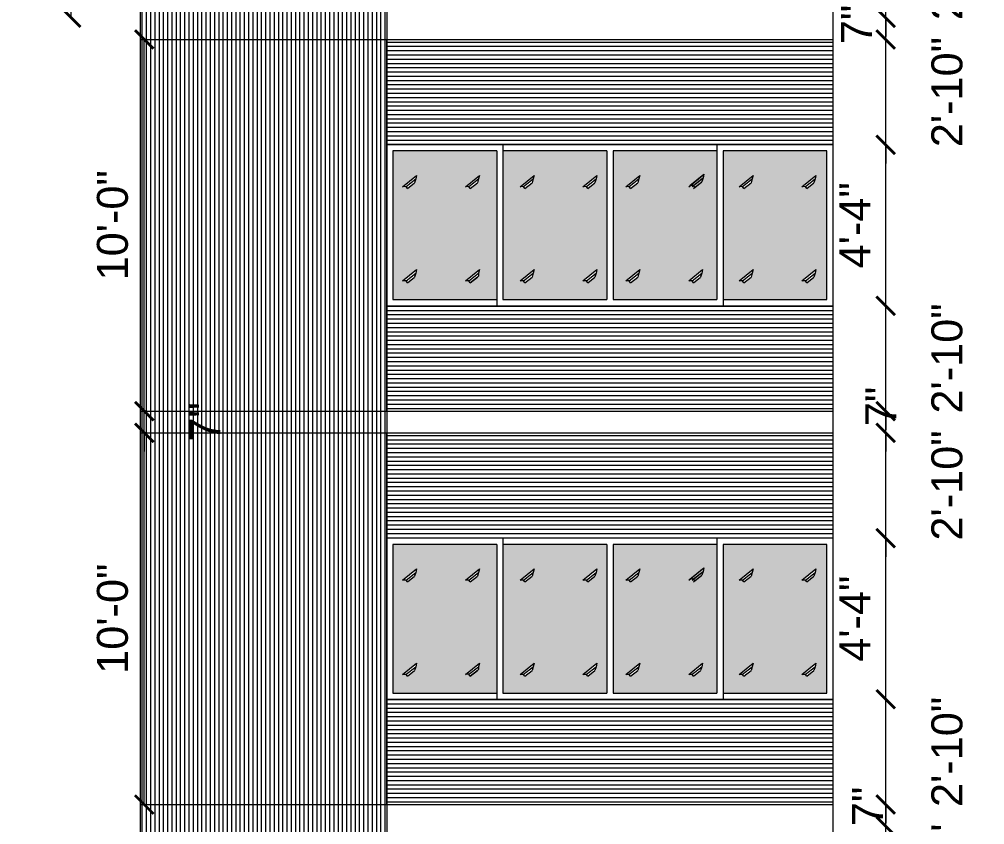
# Model space of a CAD drawing. Header units: inches. Extents: x -250485 to 735580, y -140410 to 288049.
# Drawn here: x 52217.9 to 52529.4, y 21465.4 to 21725.4 of the extents above; entities that cross this region are included whole.
import ezdxf

# ---------------------------------------------------------------- set-up
doc = ezdxf.new("R2010")
doc.units = ezdxf.units.IN
doc.header["$MEASUREMENT"] = 0
doc.header["$PDMODE"] = 35
doc.layers.get('0').update_dxf_attribs({"lineweight": 0})
doc.layers.get('Defpoints').update_dxf_attribs({"lineweight": 0})
for name, color, linetype, lineweight in [('DIM_WORKING', 7, 'Continuous', 0), ('FIX', 251, 'Continuous', 0), ('HATCH', 252, 'Continuous', 0), ('Layer1', 134, 'Continuous', 0), ('window', 140, 'Continuous', 0)]:
    doc.layers.add(name, color=color, linetype=linetype, lineweight=lineweight)
doc.styles.add('10IN', font='arial.ttf', dxfattribs={"height": 10})
doc.styles.add('SX', font='arial.ttf')
doc.dimstyles.new('DIM1', dxfattribs={"dimtxt": 15, "dimasz": 24, "dimexe": 0, "dimexo": 0, "dimgap": 20, "dimtad": 0, "dimdec": 0, "dimzin": 3, "dimdsep": 46, "dimlunit": 3, "dimtxsty": 'SX', "dimblk": 'OPEN30', "dimcen": 0, "dimse1": 1, "dimse2": 1, "dimclrd": 256, "dimclrt": 2, "dimadec": 0, "dimazin": 0, "dimtfac": 1, "dimtdec": 0, "dimtmove": 2, "dimatfit": 0, "dimldrblk": 'OPEN30', "dimfxl": 1, "dimtvp": 1, "dimtolj": 1, "dimtzin": 3, "dimlwd": -1, "dimarcsym": 0})
pattern_1 = [(0, (52632.9647, 21549.827), (4e-16, 1.375), [])]
pattern_2 = [(0, (52632.9647, 21676.827), (4e-16, 1.375), [])]

# ---------------------------------------------------------------- blocks, each defined once
blk = doc.blocks.new('_ArchTick')
at = {"color": 0, "linetype": 'ByBlock', "const_width": 0.15}
blk.add_lwpolyline([(-0.5, -0.5), (0.5, 0.5)], dxfattribs=at)
blk = doc.blocks.new('*D439')
at = {"layer": 'Defpoints', "color": 0, "ltscale": 30, "transparency": 16777216}
for p in [(52256.96, 21591.92), (52258.22, 21591.92), (52256.96, 21471.92)]:
    blk.add_point(p, dxfattribs=at)
at = {"layer": 'DIM_WORKING', "ltscale": 30, "transparency": 16777216}
blk.add_line((52258.22, 21471.92), (52258.22, 21591.92), dxfattribs=at)
at = {"layer": 'DIM_WORKING', "ltscale": 30, "transparency": 16777216, "xscale": 6, "yscale": 6, "zscale": 6}
for p, rotation in [((52258.22, 21591.92), 90), ((52258.22, 21471.92), 270)]:
    blk.add_blockref('_ArchTick', p, dxfattribs=dict(at, rotation=rotation))
at = {"layer": 'DIM_WORKING', "ltscale": 30, "transparency": 16777216, "insert": (52248.01, 21531.92), "char_height": 10, "attachment_point": 5, "rotation": 90, "style": '10IN'}
blk.add_mtext('\\A1;10\'-0"', dxfattribs=at)
blk = doc.blocks.new('*D440')
at = {"layer": 'Defpoints', "color": 0, "ltscale": 30, "transparency": 16777216}
for p in [(52256.96, 21598.92), (52258.22, 21598.92), (52256.96, 21591.92)]:
    blk.add_point(p, dxfattribs=at)
at = {"layer": 'DIM_WORKING', "ltscale": 30, "transparency": 16777216}
for p, q in [((52258.22, 21598.92), (52258.22, 21604.92)), ((52258.22, 21591.92), (52258.22, 21598.92)), ((52258.22, 21591.92), (52258.22, 21585.92))]:
    blk.add_line(p, q, dxfattribs=at)
at = {"layer": 'DIM_WORKING', "ltscale": 30, "transparency": 16777216, "xscale": 6, "yscale": 6, "zscale": 6}
for p, rotation in [((52258.22, 21598.92), 270), ((52258.22, 21591.92), 90)]:
    blk.add_blockref('_ArchTick', p, dxfattribs=dict(at, rotation=rotation))
at = {"layer": 'DIM_WORKING', "ltscale": 30, "transparency": 16777216, "insert": (52277.72, 21595.42), "char_height": 10, "attachment_point": 5, "rotation": 90, "style": '10IN'}
blk.add_mtext('\\A1;7"', dxfattribs=at)
blk = doc.blocks.new('*D441')
at = {"layer": 'Defpoints', "color": 0, "ltscale": 30, "transparency": 16777216}
for p in [(52256.96, 21718.92), (52258.22, 21718.92), (52256.96, 21598.92)]:
    blk.add_point(p, dxfattribs=at)
at = {"layer": 'DIM_WORKING', "ltscale": 30, "transparency": 16777216}
blk.add_line((52258.22, 21598.92), (52258.22, 21718.92), dxfattribs=at)
at = {"layer": 'DIM_WORKING', "ltscale": 30, "transparency": 16777216, "xscale": 6, "yscale": 6, "zscale": 6}
for p, rotation in [((52258.22, 21718.92), 90), ((52258.22, 21598.92), 270)]:
    blk.add_blockref('_ArchTick', p, dxfattribs=dict(at, rotation=rotation))
at = {"layer": 'DIM_WORKING', "ltscale": 30, "transparency": 16777216, "insert": (52248.01, 21658.92), "char_height": 10, "attachment_point": 5, "rotation": 90, "style": '10IN'}
blk.add_mtext('\\A1;10\'-0"', dxfattribs=at)
blk = doc.blocks.new('*D444')
at = {"layer": 'Defpoints', "color": 0, "ltscale": 30, "transparency": 16777216}
for p in [(52234.68, 21845.92), (52261.74, 21845.92), (52262.66, 21725.92)]:
    blk.add_point(p, dxfattribs=at)
at = {"layer": 'DIM_WORKING', "ltscale": 30, "transparency": 16777216}
blk.add_line((52234.68, 21725.92), (52234.68, 21845.92), dxfattribs=at)
at = {"layer": 'DIM_WORKING', "ltscale": 30, "transparency": 16777216, "xscale": 6, "yscale": 6, "zscale": 6}
for p, rotation in [((52234.68, 21845.92), 90), ((52234.68, 21725.92), 270)]:
    blk.add_blockref('_ArchTick', p, dxfattribs=dict(at, rotation=rotation))
at = {"layer": 'DIM_WORKING', "ltscale": 30, "transparency": 16777216, "insert": (52224.47, 21785.92), "char_height": 10, "attachment_point": 5, "rotation": 90, "style": '10IN'}
blk.add_mtext('\\A1;10\'-0"', dxfattribs=at)
blk = doc.blocks.new('*D452')
at = {"layer": 'Defpoints', "color": 0, "ltscale": 30, "transparency": 16777216}
for p in [(52480.46, 21464.92), (52497.43, 21464.92), (52480.46, 21430.92)]:
    blk.add_point(p, dxfattribs=at)
at = {"layer": 'DIM_WORKING', "ltscale": 30, "transparency": 16777216}
for p, q in [((52497.43, 21464.92), (52497.43, 21470.92)), ((52497.43, 21430.92), (52497.43, 21464.92)), ((52497.43, 21430.92), (52497.43, 21424.92))]:
    blk.add_line(p, q, dxfattribs=at)
at = {"layer": 'DIM_WORKING', "ltscale": 30, "transparency": 16777216, "xscale": 6, "yscale": 6, "zscale": 6}
for p, rotation in [((52497.43, 21464.92), 270), ((52497.43, 21430.92), 90)]:
    blk.add_blockref('_ArchTick', p, dxfattribs=dict(at, rotation=rotation))
at = {"layer": 'DIM_WORKING', "ltscale": 30, "transparency": 16777216, "insert": (52517.25, 21447.92), "char_height": 10, "attachment_point": 5, "rotation": 90, "style": '10IN'}
blk.add_mtext('\\A1;2\'-10"', dxfattribs=at)
blk = doc.blocks.new('*D453')
at = {"layer": 'Defpoints', "color": 0, "ltscale": 30, "transparency": 16777216}
for p in [(52480.46, 21471.92), (52497.43, 21471.92), (52480.46, 21464.92)]:
    blk.add_point(p, dxfattribs=at)
at = {"layer": 'DIM_WORKING', "ltscale": 30, "transparency": 16777216}
blk.add_line((52497.43, 21464.92), (52497.43, 21471.92), dxfattribs=at)
at = {"layer": 'DIM_WORKING', "ltscale": 30, "transparency": 16777216, "xscale": 6, "yscale": 6, "zscale": 6}
for p, rotation in [((52497.43, 21471.92), 90), ((52497.43, 21464.92), 270)]:
    blk.add_blockref('_ArchTick', p, dxfattribs=dict(at, rotation=rotation))
at = {"layer": 'DIM_WORKING', "ltscale": 30, "transparency": 16777216, "insert": (52491.59, 21471.34), "char_height": 10, "attachment_point": 5, "rotation": 90, "style": '10IN'}
blk.add_mtext('\\A1;7"', dxfattribs=at)
blk = doc.blocks.new('*D454')
at = {"layer": 'Defpoints', "color": 0, "ltscale": 30, "transparency": 16777216}
for p in [(52480.46, 21505.92), (52497.43, 21505.92), (52480.46, 21471.92)]:
    blk.add_point(p, dxfattribs=at)
at = {"layer": 'DIM_WORKING', "ltscale": 30, "transparency": 16777216}
for p, q in [((52497.43, 21505.92), (52497.43, 21511.92)), ((52497.43, 21471.92), (52497.43, 21505.92)), ((52497.43, 21471.92), (52497.43, 21465.92))]:
    blk.add_line(p, q, dxfattribs=at)
at = {"layer": 'DIM_WORKING', "ltscale": 30, "transparency": 16777216, "xscale": 6, "yscale": 6, "zscale": 6}
for p, rotation in [((52497.43, 21505.92), 270), ((52497.43, 21471.92), 90)]:
    blk.add_blockref('_ArchTick', p, dxfattribs=dict(at, rotation=rotation))
at = {"layer": 'DIM_WORKING', "ltscale": 30, "transparency": 16777216, "insert": (52517.25, 21488.92), "char_height": 10, "attachment_point": 5, "rotation": 90, "style": '10IN'}
blk.add_mtext('\\A1;2\'-10"', dxfattribs=at)
blk = doc.blocks.new('*D455')
at = {"layer": 'Defpoints', "color": 0, "ltscale": 30, "transparency": 16777216}
for p in [(52480.46, 21557.92), (52497.43, 21557.92), (52480.46, 21505.92)]:
    blk.add_point(p, dxfattribs=at)
at = {"layer": 'DIM_WORKING', "ltscale": 30, "transparency": 16777216}
blk.add_line((52497.43, 21505.92), (52497.43, 21557.92), dxfattribs=at)
at = {"layer": 'DIM_WORKING', "ltscale": 30, "transparency": 16777216, "xscale": 6, "yscale": 6, "zscale": 6}
for p, rotation in [((52497.43, 21557.92), 90), ((52497.43, 21505.92), 270)]:
    blk.add_blockref('_ArchTick', p, dxfattribs=dict(at, rotation=rotation))
at = {"layer": 'DIM_WORKING', "ltscale": 30, "transparency": 16777216, "insert": (52487.43, 21531.92), "char_height": 10, "attachment_point": 5, "rotation": 90, "style": '10IN'}
blk.add_mtext('\\A1;4\'-4"', dxfattribs=at)
blk = doc.blocks.new('*D456')
at = {"layer": 'Defpoints', "color": 0, "ltscale": 30, "transparency": 16777216}
for p in [(52480.46, 21591.92), (52497.43, 21591.92), (52480.46, 21557.92)]:
    blk.add_point(p, dxfattribs=at)
at = {"layer": 'DIM_WORKING', "ltscale": 30, "transparency": 16777216}
for p, q in [((52497.43, 21591.92), (52497.43, 21597.92)), ((52497.43, 21557.92), (52497.43, 21591.92)), ((52497.43, 21557.92), (52497.43, 21551.92))]:
    blk.add_line(p, q, dxfattribs=at)
at = {"layer": 'DIM_WORKING', "ltscale": 30, "transparency": 16777216, "xscale": 6, "yscale": 6, "zscale": 6}
for p, rotation in [((52497.43, 21591.92), 270), ((52497.43, 21557.92), 90)]:
    blk.add_blockref('_ArchTick', p, dxfattribs=dict(at, rotation=rotation))
at = {"layer": 'DIM_WORKING', "ltscale": 30, "transparency": 16777216, "insert": (52517.25, 21574.92), "char_height": 10, "attachment_point": 5, "rotation": 90, "style": '10IN'}
blk.add_mtext('\\A1;2\'-10"', dxfattribs=at)
blk = doc.blocks.new('*D457')
at = {"layer": 'Defpoints', "color": 0, "ltscale": 30, "transparency": 16777216}
for p in [(52480.46, 21598.92), (52497.43, 21598.92), (52480.46, 21591.92)]:
    blk.add_point(p, dxfattribs=at)
at = {"layer": 'DIM_WORKING', "ltscale": 30, "transparency": 16777216}
for p, q in [((52497.43, 21598.92), (52497.43, 21604.92)), ((52497.43, 21591.92), (52497.43, 21598.92)), ((52497.43, 21591.92), (52497.43, 21585.92))]:
    blk.add_line(p, q, dxfattribs=at)
at = {"layer": 'DIM_WORKING', "ltscale": 30, "transparency": 16777216, "xscale": 6, "yscale": 6, "zscale": 6}
for p, rotation in [((52497.43, 21598.92), 270), ((52497.43, 21591.92), 90)]:
    blk.add_blockref('_ArchTick', p, dxfattribs=dict(at, rotation=rotation))
at = {"layer": 'DIM_WORKING', "ltscale": 30, "transparency": 16777216, "insert": (52495.9, 21600.45), "char_height": 10, "attachment_point": 5, "rotation": 90, "style": '10IN'}
blk.add_mtext('\\A1;7"', dxfattribs=at)
blk = doc.blocks.new('*D458')
at = {"layer": 'Defpoints', "color": 0, "ltscale": 30, "transparency": 16777216}
for p in [(52480.46, 21632.92), (52497.43, 21632.92), (52480.46, 21598.92)]:
    blk.add_point(p, dxfattribs=at)
at = {"layer": 'DIM_WORKING', "ltscale": 30, "transparency": 16777216}
for p, q in [((52497.43, 21632.92), (52497.43, 21638.92)), ((52497.43, 21598.92), (52497.43, 21632.92)), ((52497.43, 21598.92), (52497.43, 21592.92))]:
    blk.add_line(p, q, dxfattribs=at)
at = {"layer": 'DIM_WORKING', "ltscale": 30, "transparency": 16777216, "xscale": 6, "yscale": 6, "zscale": 6}
for p, rotation in [((52497.43, 21632.92), 270), ((52497.43, 21598.92), 90)]:
    blk.add_blockref('_ArchTick', p, dxfattribs=dict(at, rotation=rotation))
at = {"layer": 'DIM_WORKING', "ltscale": 30, "transparency": 16777216, "insert": (52517.25, 21615.92), "char_height": 10, "attachment_point": 5, "rotation": 90, "style": '10IN'}
blk.add_mtext('\\A1;2\'-10"', dxfattribs=at)
blk = doc.blocks.new('*D459')
at = {"layer": 'Defpoints', "color": 0, "ltscale": 30, "transparency": 16777216}
for p in [(52480.46, 21684.92), (52497.43, 21684.92), (52480.46, 21632.92)]:
    blk.add_point(p, dxfattribs=at)
at = {"layer": 'DIM_WORKING', "ltscale": 30, "transparency": 16777216}
blk.add_line((52497.43, 21632.92), (52497.43, 21684.92), dxfattribs=at)
at = {"layer": 'DIM_WORKING', "ltscale": 30, "transparency": 16777216, "xscale": 6, "yscale": 6, "zscale": 6}
for p, rotation in [((52497.43, 21684.92), 90), ((52497.43, 21632.92), 270)]:
    blk.add_blockref('_ArchTick', p, dxfattribs=dict(at, rotation=rotation))
at = {"layer": 'DIM_WORKING', "ltscale": 30, "transparency": 16777216, "insert": (52487.43, 21658.92), "char_height": 10, "attachment_point": 5, "rotation": 90, "style": '10IN'}
blk.add_mtext('\\A1;4\'-4"', dxfattribs=at)
blk = doc.blocks.new('*D460')
at = {"layer": 'Defpoints', "color": 0, "ltscale": 30, "transparency": 16777216}
for p in [(52480.46, 21718.92), (52497.43, 21718.92), (52480.46, 21684.92)]:
    blk.add_point(p, dxfattribs=at)
at = {"layer": 'DIM_WORKING', "ltscale": 30, "transparency": 16777216}
for p, q in [((52497.43, 21718.92), (52497.43, 21724.92)), ((52497.43, 21684.92), (52497.43, 21718.92)), ((52497.43, 21684.92), (52497.43, 21678.92))]:
    blk.add_line(p, q, dxfattribs=at)
at = {"layer": 'DIM_WORKING', "ltscale": 30, "transparency": 16777216, "xscale": 6, "yscale": 6, "zscale": 6}
for p, rotation in [((52497.43, 21718.92), 270), ((52497.43, 21684.92), 90)]:
    blk.add_blockref('_ArchTick', p, dxfattribs=dict(at, rotation=rotation))
at = {"layer": 'DIM_WORKING', "ltscale": 30, "transparency": 16777216, "insert": (52517.25, 21701.92), "char_height": 10, "attachment_point": 5, "rotation": 90, "style": '10IN'}
blk.add_mtext('\\A1;2\'-10"', dxfattribs=at)
blk = doc.blocks.new('*D461')
at = {"layer": 'Defpoints', "color": 0, "ltscale": 30, "transparency": 16777216}
for p in [(52480.46, 21725.92), (52497.43, 21725.92), (52480.46, 21718.92)]:
    blk.add_point(p, dxfattribs=at)
at = {"layer": 'DIM_WORKING', "ltscale": 30, "transparency": 16777216}
blk.add_line((52497.43, 21718.92), (52497.43, 21725.92), dxfattribs=at)
at = {"layer": 'DIM_WORKING', "ltscale": 30, "transparency": 16777216, "xscale": 6, "yscale": 6, "zscale": 6}
for p, rotation in [((52497.43, 21725.92), 90), ((52497.43, 21718.92), 270)]:
    blk.add_blockref('_ArchTick', p, dxfattribs=dict(at, rotation=rotation))
at = {"layer": 'DIM_WORKING', "ltscale": 30, "transparency": 16777216, "insert": (52488.04, 21723.77), "char_height": 10, "attachment_point": 5, "rotation": 90, "style": '10IN'}
blk.add_mtext('\\A1;7"', dxfattribs=at)
blk = doc.blocks.new('*D462')
at = {"layer": 'Defpoints', "color": 0, "ltscale": 30, "transparency": 16777216}
for p in [(52480.46, 21759.92), (52497.43, 21759.92), (52480.46, 21725.92)]:
    blk.add_point(p, dxfattribs=at)
at = {"layer": 'DIM_WORKING', "ltscale": 30, "transparency": 16777216}
for p, q in [((52497.43, 21759.92), (52497.43, 21765.92)), ((52497.43, 21725.92), (52497.43, 21759.92)), ((52497.43, 21725.92), (52497.43, 21719.92))]:
    blk.add_line(p, q, dxfattribs=at)
at = {"layer": 'DIM_WORKING', "ltscale": 30, "transparency": 16777216, "xscale": 6, "yscale": 6, "zscale": 6}
for p, rotation in [((52497.43, 21759.92), 270), ((52497.43, 21725.92), 90)]:
    blk.add_blockref('_ArchTick', p, dxfattribs=dict(at, rotation=rotation))
at = {"layer": 'DIM_WORKING', "ltscale": 30, "transparency": 16777216, "insert": (52517.25, 21742.92), "char_height": 10, "attachment_point": 5, "rotation": 90, "style": '10IN'}
blk.add_mtext('\\A1;2\'-10"', dxfattribs=at)

msp = doc.modelspace()

# ---------------------------------------------------------------- hatches: boundary and pattern name
at = {"layer": 'DIM_WORKING', "ltscale": 30}
h = msp.add_hatch(color=256, dxfattribs=at)
h.set_gradient(color1=(191, 203, 212), one_color=1, tint=1, name='CURVED')
h.paths.add_polyline_path([(52371.96, 21682.92), (52338.46, 21682.92), (52338.46, 21634.92), (52371.96, 21634.92)])
h.paths.add_polyline_path([(52361.86, 21671.38), (52366.35, 21675.04), (52366.1, 21673.87), (52365.71, 21672.64), (52363.41, 21670.84), (52362.97, 21671.4)], flags=16)
h.paths.add_polyline_path([(52345.44, 21672.64), (52343.15, 21670.84), (52342.7, 21671.4), (52341.59, 21671.38), (52346.08, 21675.04), (52345.84, 21673.87)], flags=16)
h.paths.add_polyline_path([(52366.35, 21644.6), (52366.1, 21643.43), (52366.1, 21642.52), (52365.71, 21642.2), (52363.41, 21640.4), (52362.98, 21640.97), (52361.9, 21640.97)], flags=16)
h.paths.add_polyline_path([(52346.08, 21644.6), (52345.84, 21643.43), (52345.44, 21642.2), (52343.15, 21640.4), (52342.7, 21640.96), (52341.59, 21640.94)], flags=16)
h.paths.add_polyline_path([(52373.96, 21634.92), (52407.46, 21634.92), (52407.46, 21682.92), (52373.96, 21682.92)])
h.paths.add_polyline_path([(52381.06, 21670.84), (52380.61, 21671.4), (52379.51, 21671.38), (52383.99, 21675.04), (52383.75, 21673.87), (52383.35, 21672.64)], flags=16)
h.paths.add_polyline_path([(52383.99, 21644.6), (52383.75, 21643.43), (52383.35, 21642.2), (52381.06, 21640.4), (52380.61, 21640.96), (52379.51, 21640.94)], flags=16)
h.paths.add_polyline_path([(52399.77, 21671.38), (52404.26, 21675.04), (52404.02, 21673.87), (52403.62, 21672.64), (52401.33, 21670.84), (52400.88, 21671.4)], flags=16)
h.paths.add_polyline_path([(52399.77, 21640.94), (52404.26, 21644.6), (52404.02, 21643.43), (52403.62, 21642.2), (52401.33, 21640.4), (52400.88, 21640.96)], flags=16)
h.paths.add_polyline_path([(52409.46, 21634.92), (52442.96, 21634.92), (52442.96, 21682.92), (52409.46, 21682.92)])
h.paths.add_polyline_path([(52418.08, 21644.6), (52417.84, 21643.43), (52417.44, 21642.2), (52415.15, 21640.4), (52414.7, 21640.96), (52413.6, 21640.94)], flags=16)
h.paths.add_polyline_path([(52415.15, 21670.84), (52414.7, 21671.4), (52413.6, 21671.38), (52418.08, 21675.04), (52417.84, 21673.87), (52417.44, 21672.64)], flags=16)
h.paths.add_polyline_path([(52438.12, 21672.98), (52435.83, 21671.17), (52435.42, 21670.84), (52437.71, 21672.64)], flags=16)
h.paths.add_polyline_path([(52433.87, 21640.94), (52438.35, 21644.6), (52438.11, 21643.43), (52437.71, 21642.2), (52435.42, 21640.4), (52434.97, 21640.96)], flags=16)
h.paths.add_polyline_path([(52478.46, 21682.92), (52444.96, 21682.92), (52444.96, 21634.92), (52478.46, 21634.92)])
h.paths.add_polyline_path([(52454.63, 21644.6), (52454.38, 21643.43), (52453.99, 21642.2), (52451.69, 21640.4), (52451.25, 21640.96), (52450.14, 21640.94)], flags=16)
h.paths.add_polyline_path([(52474.89, 21644.6), (52474.65, 21643.43), (52474.25, 21642.2), (52471.96, 21640.4), (52471.52, 21640.96), (52470.41, 21640.94)], flags=16)
h.paths.add_polyline_path([(52470.41, 21671.38), (52474.89, 21675.04), (52474.65, 21673.87), (52474.25, 21672.64), (52471.96, 21670.84), (52471.52, 21671.4)], flags=16)
h.paths.add_polyline_path([(52451.69, 21670.84), (52451.25, 21671.4), (52450.14, 21671.38), (52454.63, 21675.04), (52454.38, 21673.87), (52453.99, 21672.64)], flags=16)
h = msp.add_hatch(color=256, dxfattribs=at)
h.set_gradient(color1=(191, 203, 212), one_color=1, tint=1, name='CURVED')
h.paths.add_polyline_path([(52371.96, 21555.92), (52338.46, 21555.92), (52338.46, 21507.92), (52371.96, 21507.92)])
h.paths.add_polyline_path([(52361.86, 21544.38), (52366.35, 21548.04), (52366.1, 21546.87), (52365.71, 21545.64), (52363.41, 21543.84), (52362.97, 21544.4)], flags=16)
h.paths.add_polyline_path([(52345.44, 21545.64), (52343.15, 21543.84), (52342.7, 21544.4), (52341.59, 21544.38), (52346.08, 21548.04), (52345.84, 21546.87)], flags=16)
h.paths.add_polyline_path([(52366.35, 21517.6), (52366.1, 21516.43), (52366.1, 21515.52), (52365.71, 21515.2), (52363.41, 21513.4), (52362.98, 21513.97), (52361.9, 21513.97)], flags=16)
h.paths.add_polyline_path([(52346.08, 21517.6), (52345.84, 21516.43), (52345.44, 21515.2), (52343.15, 21513.4), (52342.7, 21513.96), (52341.59, 21513.94)], flags=16)
h.paths.add_polyline_path([(52373.96, 21507.92), (52407.46, 21507.92), (52407.46, 21555.92), (52373.96, 21555.92)])
h.paths.add_polyline_path([(52381.06, 21543.84), (52380.61, 21544.4), (52379.51, 21544.38), (52383.99, 21548.04), (52383.75, 21546.87), (52383.35, 21545.64)], flags=16)
h.paths.add_polyline_path([(52383.99, 21517.6), (52383.75, 21516.43), (52383.35, 21515.2), (52381.06, 21513.4), (52380.61, 21513.96), (52379.51, 21513.94)], flags=16)
h.paths.add_polyline_path([(52399.77, 21544.38), (52404.26, 21548.04), (52404.02, 21546.87), (52403.62, 21545.64), (52401.33, 21543.84), (52400.88, 21544.4)], flags=16)
h.paths.add_polyline_path([(52399.77, 21513.94), (52404.26, 21517.6), (52404.02, 21516.43), (52403.62, 21515.2), (52401.33, 21513.4), (52400.88, 21513.96)], flags=16)
h.paths.add_polyline_path([(52409.46, 21507.92), (52442.96, 21507.92), (52442.96, 21555.92), (52409.46, 21555.92)])
h.paths.add_polyline_path([(52418.08, 21517.6), (52417.84, 21516.43), (52417.44, 21515.2), (52415.15, 21513.4), (52414.7, 21513.96), (52413.6, 21513.94)], flags=16)
h.paths.add_polyline_path([(52415.15, 21543.84), (52414.7, 21544.4), (52413.6, 21544.38), (52418.08, 21548.04), (52417.84, 21546.87), (52417.44, 21545.64)], flags=16)
h.paths.add_polyline_path([(52438.12, 21545.98), (52435.83, 21544.17), (52435.42, 21543.84), (52437.71, 21545.64)], flags=16)
h.paths.add_polyline_path([(52433.87, 21513.94), (52438.35, 21517.6), (52438.11, 21516.43), (52437.71, 21515.2), (52435.42, 21513.4), (52434.97, 21513.96)], flags=16)
h.paths.add_polyline_path([(52478.46, 21555.92), (52444.96, 21555.92), (52444.96, 21507.92), (52478.46, 21507.92)])
h.paths.add_polyline_path([(52454.63, 21517.6), (52454.38, 21516.43), (52453.99, 21515.2), (52451.69, 21513.4), (52451.25, 21513.96), (52450.14, 21513.94)], flags=16)
h.paths.add_polyline_path([(52474.89, 21517.6), (52474.65, 21516.43), (52474.25, 21515.2), (52471.96, 21513.4), (52471.52, 21513.96), (52470.41, 21513.94)], flags=16)
h.paths.add_polyline_path([(52470.41, 21544.38), (52474.89, 21548.04), (52474.65, 21546.87), (52474.25, 21545.64), (52471.96, 21543.84), (52471.52, 21544.4)], flags=16)
h.paths.add_polyline_path([(52451.69, 21543.84), (52451.25, 21544.4), (52450.14, 21544.38), (52454.63, 21548.04), (52454.38, 21546.87), (52453.99, 21545.64)], flags=16)
at = {"layer": 'FIX', "ltscale": 30}
h = msp.add_hatch(dxfattribs=at)
h.set_pattern_fill('ANSI31', color=256, scale=11, angle=225, style=0)
h.set_pattern_definition([(270, (46690.2133, 17952.7787), (1.375, -3e-16), [])])
h.paths.add_polyline_path([(52336.46, 21972.92), (52256.96, 21972.92), (52256.96, 21344.92), (52336.46, 21344.92)])
h = msp.add_hatch(dxfattribs=at)
h.set_pattern_fill('ANSI31', color=256, scale=11, angle=315, style=0)
h.set_pattern_definition(pattern_2)
h.paths.add_polyline_path([(52480.46, 21718.92), (52336.46, 21718.92), (52336.46, 21684.92), (52480.46, 21684.92)])
h = msp.add_hatch(dxfattribs=at)
h.set_pattern_fill('ANSI31', color=256, scale=11, angle=315, style=0)
h.set_pattern_definition(pattern_2)
h.paths.add_polyline_path([(52480.46, 21632.92), (52336.46, 21632.92), (52336.46, 21598.92), (52480.46, 21598.92)])
h.paths.add_polyline_path([(52716.96, 21632.92), (52572.96, 21632.92), (52572.96, 21598.92), (52716.96, 21598.92)])
h.paths.add_polyline_path([(52716.96, 21718.92), (52572.96, 21718.92), (52572.96, 21684.92), (52716.96, 21684.92)])
h.paths.add_polyline_path([(52841.71, 21718.92), (52787.25, 21718.92), (52787.25, 21684.92), (52841.71, 21684.92)])
h.paths.add_polyline_path([(52841.71, 21632.92), (52787.25, 21632.92), (52787.25, 21598.92), (52841.71, 21598.92)])
h = msp.add_hatch(dxfattribs=at)
h.set_pattern_fill('ANSI31', color=256, scale=11, angle=315, style=0)
h.set_pattern_definition(pattern_1)
h.paths.add_polyline_path([(52480.46, 21591.92), (52336.46, 21591.92), (52336.46, 21557.92), (52480.46, 21557.92)])
h = msp.add_hatch(dxfattribs=at)
h.set_pattern_fill('ANSI31', color=256, scale=11, angle=315, style=0)
h.set_pattern_definition(pattern_1)
h.paths.add_polyline_path([(52480.46, 21505.92), (52336.46, 21505.92), (52336.46, 21471.92), (52480.46, 21471.92)])
h.paths.add_polyline_path([(52716.96, 21505.92), (52572.96, 21505.92), (52572.96, 21471.92), (52716.96, 21471.92)])
h.paths.add_polyline_path([(52716.96, 21591.92), (52572.96, 21591.92), (52572.96, 21557.92), (52716.96, 21557.92)])
h.paths.add_polyline_path([(52841.71, 21591.92), (52787.25, 21591.92), (52787.25, 21557.92), (52841.71, 21557.92)])
h.paths.add_polyline_path([(52841.71, 21505.92), (52787.25, 21505.92), (52787.25, 21471.92), (52841.71, 21471.92)])

# ---------------------------------------------------------------- linework, layer by layer
at = {"layer": 'DIM_WORKING', "ltscale": 30}
for p, q in [((52256.96, 21598.92), (52256.96, 21725.92)), ((52256.96, 21471.92), (52256.96, 21598.92))]:
    msp.add_line(p, q, dxfattribs=at)
at = {"layer": 'FIX', "ltscale": 30}
for points in [[(52336.46, 21344.92), (52256.96, 21344.92), (52256.96, 21972.92), (52336.46, 21972.92)], [(52572.96, 21344.92), (52480.46, 21344.92), (52480.46, 21972.92), (52572.96, 21972.92)]]:
    msp.add_lwpolyline(points, close=True, dxfattribs=at)
at = {"layer": 'HATCH', "ltscale": 30}
for p, q in [((52336.46, 21598.92), (52336.46, 21718.92)), ((52480.46, 21598.92), (52480.46, 21718.92)), ((52336.46, 21471.92), (52336.46, 21591.92)), ((52480.46, 21471.92), (52480.46, 21591.92)), ((52256.96, 21344.92), (52256.96, 21471.92))]:
    msp.add_line(p, q, dxfattribs=at)
for points in [[(52256.96, 21718.92), (52480.46, 21718.92)], [(52256.96, 21598.92), (52480.46, 21598.92)], [(52256.96, 21598.92), (52480.46, 21598.92)], [(52256.96, 21591.92), (52480.46, 21591.92)], [(52256.96, 21471.92), (52480.46, 21471.92)], [(52256.96, 21471.92), (52480.46, 21471.92)]]:
    msp.add_lwpolyline(points, dxfattribs=at)
at = {"layer": 'Layer1', "ltscale": 30}
for p, q in [((52434.28, 21671.72), (52438.76, 21675.38)), ((52438.76, 21675.38), (52438.52, 21674.21)), ((52341.59, 21671.38), (52346.08, 21675.04)), ((52342.71, 21671.41), (52345.84, 21673.87)), ((52343.15, 21670.84), (52345.44, 21672.64)), ((52345.84, 21673.87), (52345.44, 21672.64)), ((52346.08, 21675.04), (52345.84, 21673.87)), ((52361.86, 21671.38), (52366.35, 21675.04)), ((52361.86, 21671.38), (52366.35, 21675.04)), ((52362.98, 21671.41), (52366.1, 21673.87)), ((52362.98, 21671.41), (52366.1, 21673.87)), ((52363.41, 21670.84), (52365.71, 21672.64)), ((52363.41, 21670.84), (52365.71, 21672.64)), ((52366.1, 21673.87), (52365.71, 21672.64)), ((52366.35, 21675.04), (52366.1, 21673.87)), ((52379.51, 21671.38), (52383.99, 21675.04)), ((52379.51, 21671.38), (52383.99, 21675.04)), ((52380.62, 21671.41), (52383.75, 21673.87)), ((52380.62, 21671.41), (52383.75, 21673.87)), ((52381.06, 21670.84), (52383.35, 21672.64)), ((52381.06, 21670.84), (52383.35, 21672.64)), ((52383.75, 21673.87), (52383.35, 21672.64)), ((52383.99, 21675.04), (52383.75, 21673.87)), ((52399.77, 21671.38), (52404.26, 21675.04)), ((52399.77, 21671.38), (52404.26, 21675.04)), ((52400.89, 21671.41), (52404.02, 21673.87)), ((52400.89, 21671.41), (52404.02, 21673.87)), ((52401.33, 21670.84), (52403.62, 21672.64)), ((52401.33, 21670.84), (52403.62, 21672.64)), ((52404.02, 21673.87), (52403.62, 21672.64)), ((52404.26, 21675.04), (52404.02, 21673.87)), ((52413.6, 21671.38), (52418.08, 21675.04)), ((52413.6, 21671.38), (52418.08, 21675.04)), ((52414.71, 21671.41), (52417.84, 21673.87)), ((52414.71, 21671.41), (52417.84, 21673.87)), ((52415.15, 21670.84), (52417.44, 21672.64)), ((52415.15, 21670.84), (52417.44, 21672.64)), ((52417.84, 21673.87), (52417.44, 21672.64)), ((52418.08, 21675.04), (52417.84, 21673.87)), ((52433.87, 21671.38), (52438.35, 21675.04)), ((52434.98, 21671.41), (52438.11, 21673.87)), ((52435.39, 21671.74), (52438.52, 21674.21)), ((52435.42, 21670.84), (52437.71, 21672.64)), ((52435.83, 21671.17), (52438.12, 21672.98)), ((52438.52, 21674.21), (52438.12, 21672.98)), ((52450.14, 21671.38), (52454.63, 21675.04)), ((52450.14, 21671.38), (52454.63, 21675.04)), ((52451.26, 21671.41), (52454.38, 21673.87)), ((52451.26, 21671.41), (52454.38, 21673.87)), ((52451.69, 21670.84), (52453.99, 21672.64)), ((52451.69, 21670.84), (52453.99, 21672.64)), ((52454.38, 21673.87), (52453.99, 21672.64)), ((52454.63, 21675.04), (52454.38, 21673.87)), ((52470.41, 21671.38), (52474.89, 21675.04)), ((52470.41, 21671.38), (52474.89, 21675.04)), ((52471.53, 21671.41), (52474.65, 21673.87)), ((52471.53, 21671.41), (52474.65, 21673.87)), ((52471.96, 21670.84), (52474.25, 21672.64)), ((52471.96, 21670.84), (52474.25, 21672.64)), ((52474.65, 21673.87), (52474.25, 21672.64)), ((52474.89, 21675.04), (52474.65, 21673.87)), ((52342.7, 21671.4), (52341.59, 21671.38)), ((52343.15, 21670.84), (52342.7, 21671.4)), ((52362.97, 21671.4), (52361.86, 21671.38)), ((52363.41, 21670.84), (52362.97, 21671.4)), ((52380.61, 21671.4), (52379.51, 21671.38)), ((52381.06, 21670.84), (52380.61, 21671.4)), ((52400.88, 21671.4), (52399.77, 21671.38)), ((52401.33, 21670.84), (52400.88, 21671.4)), ((52414.7, 21671.4), (52413.6, 21671.38)), ((52415.15, 21670.84), (52414.7, 21671.4)), ((52435.38, 21671.74), (52434.28, 21671.72)), ((52435.83, 21671.17), (52435.38, 21671.74)), ((52451.25, 21671.4), (52450.14, 21671.38)), ((52451.69, 21670.84), (52451.25, 21671.4)), ((52471.52, 21671.4), (52470.41, 21671.38)), ((52471.96, 21670.84), (52471.52, 21671.4)), ((52341.59, 21640.94), (52346.08, 21644.6)), ((52341.59, 21640.94), (52346.08, 21644.6)), ((52346.08, 21644.6), (52345.84, 21643.43)), ((52361.86, 21640.94), (52366.35, 21644.6)), ((52366.35, 21644.6), (52366.1, 21643.43)), ((52379.51, 21640.94), (52383.99, 21644.6)), ((52379.51, 21640.94), (52383.99, 21644.6)), ((52383.99, 21644.6), (52383.75, 21643.43)), ((52399.77, 21640.94), (52404.26, 21644.6)), ((52399.77, 21640.94), (52404.26, 21644.6)), ((52404.26, 21644.6), (52404.02, 21643.43)), ((52413.6, 21640.94), (52418.08, 21644.6)), ((52413.6, 21640.94), (52418.08, 21644.6)), ((52418.08, 21644.6), (52417.84, 21643.43)), ((52433.87, 21640.94), (52438.35, 21644.6)), ((52433.87, 21640.94), (52438.35, 21644.6)), ((52438.35, 21644.6), (52438.11, 21643.43)), ((52450.14, 21640.94), (52454.63, 21644.6)), ((52450.14, 21640.94), (52454.63, 21644.6)), ((52454.63, 21644.6), (52454.38, 21643.43)), ((52470.41, 21640.94), (52474.89, 21644.6)), ((52470.41, 21640.94), (52474.89, 21644.6)), ((52474.89, 21644.6), (52474.65, 21643.43)), ((52342.71, 21640.97), (52345.84, 21643.43)), ((52342.71, 21640.97), (52345.84, 21643.43)), ((52343.15, 21640.4), (52345.44, 21642.2)), ((52343.15, 21640.4), (52345.44, 21642.2)), ((52345.84, 21643.43), (52345.44, 21642.2)), ((52362.98, 21640.97), (52366.1, 21643.43)), ((52363.41, 21640.4), (52365.71, 21642.2)), ((52365.71, 21642.2), (52363.41, 21640.4)), ((52366.1, 21642.52), (52365.71, 21642.2)), ((52366.1, 21643.43), (52366.1, 21642.52)), ((52380.62, 21640.97), (52383.75, 21643.43)), ((52380.62, 21640.97), (52383.75, 21643.43)), ((52381.06, 21640.4), (52383.35, 21642.2)), ((52381.06, 21640.4), (52383.35, 21642.2)), ((52383.75, 21643.43), (52383.35, 21642.2)), ((52400.89, 21640.97), (52404.02, 21643.43)), ((52400.89, 21640.97), (52404.02, 21643.43)), ((52401.33, 21640.4), (52403.62, 21642.2)), ((52401.33, 21640.4), (52403.62, 21642.2)), ((52404.02, 21643.43), (52403.62, 21642.2)), ((52414.71, 21640.97), (52417.84, 21643.43)), ((52414.71, 21640.97), (52417.84, 21643.43)), ((52415.15, 21640.4), (52417.44, 21642.2)), ((52415.15, 21640.4), (52417.44, 21642.2)), ((52417.84, 21643.43), (52417.44, 21642.2)), ((52434.98, 21640.97), (52438.11, 21643.43)), ((52434.98, 21640.97), (52438.11, 21643.43)), ((52435.42, 21640.4), (52437.71, 21642.2)), ((52435.42, 21640.4), (52437.71, 21642.2)), ((52438.11, 21643.43), (52437.71, 21642.2)), ((52451.26, 21640.97), (52454.38, 21643.43)), ((52451.26, 21640.97), (52454.38, 21643.43)), ((52451.69, 21640.4), (52453.99, 21642.2)), ((52451.69, 21640.4), (52453.99, 21642.2)), ((52454.38, 21643.43), (52453.99, 21642.2)), ((52471.53, 21640.97), (52474.65, 21643.43)), ((52471.53, 21640.97), (52474.65, 21643.43)), ((52471.96, 21640.4), (52474.25, 21642.2)), ((52471.96, 21640.4), (52474.25, 21642.2)), ((52474.65, 21643.43), (52474.25, 21642.2)), ((52342.7, 21640.96), (52341.59, 21640.94)), ((52343.15, 21640.4), (52342.7, 21640.96)), ((52362.98, 21640.97), (52361.86, 21640.97)), ((52363.41, 21640.4), (52362.98, 21640.97)), ((52380.61, 21640.96), (52379.51, 21640.94)), ((52381.06, 21640.4), (52380.61, 21640.96)), ((52400.88, 21640.96), (52399.77, 21640.94)), ((52401.33, 21640.4), (52400.88, 21640.96)), ((52414.7, 21640.96), (52413.6, 21640.94)), ((52415.15, 21640.4), (52414.7, 21640.96)), ((52434.97, 21640.96), (52433.87, 21640.94)), ((52435.42, 21640.4), (52434.97, 21640.96)), ((52451.25, 21640.96), (52450.14, 21640.94)), ((52451.69, 21640.4), (52451.25, 21640.96)), ((52471.52, 21640.96), (52470.41, 21640.94)), ((52471.96, 21640.4), (52471.52, 21640.96)), ((52341.59, 21544.38), (52346.08, 21548.04)), ((52346.08, 21548.04), (52345.84, 21546.87)), ((52361.86, 21544.38), (52366.35, 21548.04)), ((52361.86, 21544.38), (52366.35, 21548.04)), ((52366.35, 21548.04), (52366.1, 21546.87)), ((52379.51, 21544.38), (52383.99, 21548.04)), ((52379.51, 21544.38), (52383.99, 21548.04)), ((52383.99, 21548.04), (52383.75, 21546.87)), ((52399.77, 21544.38), (52404.26, 21548.04)), ((52399.77, 21544.38), (52404.26, 21548.04)), ((52404.26, 21548.04), (52404.02, 21546.87)), ((52413.6, 21544.38), (52418.08, 21548.04)), ((52413.6, 21544.38), (52418.08, 21548.04)), ((52418.08, 21548.04), (52417.84, 21546.87)), ((52433.87, 21544.38), (52438.35, 21548.04)), ((52434.28, 21544.72), (52438.76, 21548.38)), ((52438.76, 21548.38), (52438.52, 21547.21)), ((52450.14, 21544.38), (52454.63, 21548.04)), ((52450.14, 21544.38), (52454.63, 21548.04)), ((52454.63, 21548.04), (52454.38, 21546.87)), ((52470.41, 21544.38), (52474.89, 21548.04)), ((52470.41, 21544.38), (52474.89, 21548.04)), ((52474.89, 21548.04), (52474.65, 21546.87)), ((52342.71, 21544.41), (52345.84, 21546.87)), ((52343.15, 21543.84), (52345.44, 21545.64)), ((52345.84, 21546.87), (52345.44, 21545.64)), ((52362.98, 21544.41), (52366.1, 21546.87)), ((52362.98, 21544.41), (52366.1, 21546.87)), ((52363.41, 21543.84), (52365.71, 21545.64)), ((52363.41, 21543.84), (52365.71, 21545.64)), ((52366.1, 21546.87), (52365.71, 21545.64)), ((52380.62, 21544.41), (52383.75, 21546.87)), ((52380.62, 21544.41), (52383.75, 21546.87)), ((52381.06, 21543.84), (52383.35, 21545.64)), ((52381.06, 21543.84), (52383.35, 21545.64)), ((52383.75, 21546.87), (52383.35, 21545.64)), ((52400.89, 21544.41), (52404.02, 21546.87)), ((52400.89, 21544.41), (52404.02, 21546.87)), ((52401.33, 21543.84), (52403.62, 21545.64)), ((52401.33, 21543.84), (52403.62, 21545.64)), ((52404.02, 21546.87), (52403.62, 21545.64)), ((52414.71, 21544.41), (52417.84, 21546.87)), ((52414.71, 21544.41), (52417.84, 21546.87)), ((52415.15, 21543.84), (52417.44, 21545.64)), ((52415.15, 21543.84), (52417.44, 21545.64)), ((52417.84, 21546.87), (52417.44, 21545.64)), ((52435.38, 21544.74), (52434.28, 21544.72)), ((52434.98, 21544.41), (52438.11, 21546.87)), ((52435.83, 21544.17), (52435.38, 21544.74)), ((52435.39, 21544.74), (52438.52, 21547.21)), ((52435.42, 21543.84), (52437.71, 21545.64)), ((52435.83, 21544.17), (52438.12, 21545.98)), ((52438.52, 21547.21), (52438.12, 21545.98)), ((52451.26, 21544.41), (52454.38, 21546.87)), ((52451.26, 21544.41), (52454.38, 21546.87)), ((52451.69, 21543.84), (52453.99, 21545.64)), ((52451.69, 21543.84), (52453.99, 21545.64)), ((52454.38, 21546.87), (52453.99, 21545.64)), ((52471.53, 21544.41), (52474.65, 21546.87)), ((52471.53, 21544.41), (52474.65, 21546.87)), ((52471.96, 21543.84), (52474.25, 21545.64)), ((52471.96, 21543.84), (52474.25, 21545.64)), ((52474.65, 21546.87), (52474.25, 21545.64)), ((52342.7, 21544.4), (52341.59, 21544.38)), ((52343.15, 21543.84), (52342.7, 21544.4)), ((52362.97, 21544.4), (52361.86, 21544.38)), ((52363.41, 21543.84), (52362.97, 21544.4)), ((52380.61, 21544.4), (52379.51, 21544.38)), ((52381.06, 21543.84), (52380.61, 21544.4)), ((52400.88, 21544.4), (52399.77, 21544.38)), ((52401.33, 21543.84), (52400.88, 21544.4)), ((52414.7, 21544.4), (52413.6, 21544.38)), ((52415.15, 21543.84), (52414.7, 21544.4)), ((52451.25, 21544.4), (52450.14, 21544.38)), ((52451.69, 21543.84), (52451.25, 21544.4)), ((52471.52, 21544.4), (52470.41, 21544.38)), ((52471.96, 21543.84), (52471.52, 21544.4)), ((52341.59, 21513.94), (52346.08, 21517.6)), ((52341.59, 21513.94), (52346.08, 21517.6)), ((52342.71, 21513.97), (52345.84, 21516.43)), ((52342.71, 21513.97), (52345.84, 21516.43)), ((52345.84, 21516.43), (52345.44, 21515.2)), ((52346.08, 21517.6), (52345.84, 21516.43)), ((52361.86, 21513.94), (52366.35, 21517.6)), ((52362.98, 21513.97), (52366.1, 21516.43)), ((52366.35, 21517.6), (52366.1, 21516.43)), ((52366.1, 21516.43), (52366.1, 21515.52)), ((52379.51, 21513.94), (52383.99, 21517.6)), ((52379.51, 21513.94), (52383.99, 21517.6)), ((52380.62, 21513.97), (52383.75, 21516.43)), ((52380.62, 21513.97), (52383.75, 21516.43)), ((52383.75, 21516.43), (52383.35, 21515.2)), ((52383.99, 21517.6), (52383.75, 21516.43)), ((52399.77, 21513.94), (52404.26, 21517.6)), ((52399.77, 21513.94), (52404.26, 21517.6)), ((52400.89, 21513.97), (52404.02, 21516.43)), ((52400.89, 21513.97), (52404.02, 21516.43)), ((52404.02, 21516.43), (52403.62, 21515.2)), ((52404.26, 21517.6), (52404.02, 21516.43)), ((52413.6, 21513.94), (52418.08, 21517.6)), ((52413.6, 21513.94), (52418.08, 21517.6)), ((52414.71, 21513.97), (52417.84, 21516.43)), ((52414.71, 21513.97), (52417.84, 21516.43)), ((52417.84, 21516.43), (52417.44, 21515.2)), ((52418.08, 21517.6), (52417.84, 21516.43)), ((52433.87, 21513.94), (52438.35, 21517.6)), ((52433.87, 21513.94), (52438.35, 21517.6)), ((52434.98, 21513.97), (52438.11, 21516.43)), ((52434.98, 21513.97), (52438.11, 21516.43)), ((52438.11, 21516.43), (52437.71, 21515.2)), ((52438.35, 21517.6), (52438.11, 21516.43)), ((52450.14, 21513.94), (52454.63, 21517.6)), ((52450.14, 21513.94), (52454.63, 21517.6)), ((52451.26, 21513.97), (52454.38, 21516.43)), ((52451.26, 21513.97), (52454.38, 21516.43)), ((52454.38, 21516.43), (52453.99, 21515.2)), ((52454.63, 21517.6), (52454.38, 21516.43)), ((52470.41, 21513.94), (52474.89, 21517.6)), ((52470.41, 21513.94), (52474.89, 21517.6)), ((52471.53, 21513.97), (52474.65, 21516.43)), ((52471.53, 21513.97), (52474.65, 21516.43)), ((52474.65, 21516.43), (52474.25, 21515.2)), ((52474.89, 21517.6), (52474.65, 21516.43)), ((52342.7, 21513.96), (52341.59, 21513.94)), ((52343.15, 21513.4), (52342.7, 21513.96)), ((52343.15, 21513.4), (52345.44, 21515.2)), ((52343.15, 21513.4), (52345.44, 21515.2)), ((52362.98, 21513.97), (52361.86, 21513.97)), ((52363.41, 21513.4), (52362.98, 21513.97)), ((52363.41, 21513.4), (52365.71, 21515.2)), ((52365.71, 21515.2), (52363.41, 21513.4)), ((52366.1, 21515.52), (52365.71, 21515.2)), ((52380.61, 21513.96), (52379.51, 21513.94)), ((52381.06, 21513.4), (52380.61, 21513.96)), ((52381.06, 21513.4), (52383.35, 21515.2)), ((52381.06, 21513.4), (52383.35, 21515.2)), ((52400.88, 21513.96), (52399.77, 21513.94)), ((52401.33, 21513.4), (52400.88, 21513.96)), ((52401.33, 21513.4), (52403.62, 21515.2)), ((52401.33, 21513.4), (52403.62, 21515.2)), ((52414.7, 21513.96), (52413.6, 21513.94)), ((52415.15, 21513.4), (52414.7, 21513.96)), ((52415.15, 21513.4), (52417.44, 21515.2)), ((52415.15, 21513.4), (52417.44, 21515.2)), ((52434.97, 21513.96), (52433.87, 21513.94)), ((52435.42, 21513.4), (52434.97, 21513.96)), ((52435.42, 21513.4), (52437.71, 21515.2)), ((52435.42, 21513.4), (52437.71, 21515.2)), ((52451.25, 21513.96), (52450.14, 21513.94)), ((52451.69, 21513.4), (52451.25, 21513.96)), ((52451.69, 21513.4), (52453.99, 21515.2)), ((52451.69, 21513.4), (52453.99, 21515.2)), ((52471.52, 21513.96), (52470.41, 21513.94)), ((52471.96, 21513.4), (52471.52, 21513.96)), ((52471.96, 21513.4), (52474.25, 21515.2)), ((52471.96, 21513.4), (52474.25, 21515.2))]:
    msp.add_line(p, q, dxfattribs=at)
at = {"layer": 'window', "ltscale": 30}
for p, q in [((52373.96, 21684.92), (52373.96, 21634.92)), ((52442.96, 21684.92), (52442.96, 21634.92)), ((52371.96, 21682.92), (52371.96, 21632.92)), ((52407.46, 21682.92), (52407.46, 21634.92)), ((52409.46, 21682.92), (52409.46, 21634.92)), ((52444.96, 21682.92), (52444.96, 21632.92)), ((52373.96, 21557.92), (52373.96, 21507.92)), ((52442.96, 21557.92), (52442.96, 21507.92)), ((52371.96, 21555.92), (52371.96, 21505.92)), ((52407.46, 21555.92), (52407.46, 21507.92)), ((52409.46, 21555.92), (52409.46, 21507.92)), ((52444.96, 21555.92), (52444.96, 21505.92))]:
    msp.add_line(p, q, dxfattribs=at)
for points in [[(52480.46, 21684.92), (52336.46, 21684.92), (52336.46, 21632.92), (52480.46, 21632.92)], [(52480.46, 21557.92), (52336.46, 21557.92), (52336.46, 21505.92), (52480.46, 21505.92)]]:
    msp.add_lwpolyline(points, close=True, dxfattribs=at)
for points in [[(52371.96, 21682.92), (52338.46, 21682.92), (52338.46, 21634.92), (52371.96, 21634.92)], [(52407.46, 21682.92), (52373.96, 21682.92)], [(52442.96, 21682.92), (52409.46, 21682.92)], [(52444.96, 21634.92), (52478.46, 21634.92), (52478.46, 21682.92), (52444.96, 21682.92)], [(52373.96, 21634.92), (52407.46, 21634.92)], [(52409.46, 21634.92), (52442.96, 21634.92)], [(52371.96, 21555.92), (52338.46, 21555.92), (52338.46, 21507.92), (52371.96, 21507.92)], [(52407.46, 21555.92), (52373.96, 21555.92)], [(52442.96, 21555.92), (52409.46, 21555.92)], [(52444.96, 21507.92), (52478.46, 21507.92), (52478.46, 21555.92), (52444.96, 21555.92)], [(52373.96, 21507.92), (52407.46, 21507.92)], [(52409.46, 21507.92), (52442.96, 21507.92)]]:
    msp.add_lwpolyline(points, dxfattribs=at)

# ---------------------------------------------------------------- dimensions: what is measured, and where the dimension line sits
at = {"layer": 'DIM_WORKING', "ltscale": 30}
for base, p1, p2, picture, middle in [((52234.68, 21845.92), (52262.66, 21725.92), (52261.74, 21845.92), '*D444', (52224.47, 21785.92)), ((52497.43, 21759.92), (52480.46, 21725.92), (52480.46, 21759.92), '*D462', (52517.25, 21742.92)), ((52258.22, 21718.92), (52256.96, 21598.92), (52256.96, 21718.92), '*D441', (52248.01, 21658.92)), ((52497.43, 21718.92), (52480.46, 21684.92), (52480.46, 21718.92), '*D460', (52517.25, 21701.92)), ((52497.43, 21684.92), (52480.46, 21632.92), (52480.46, 21684.92), '*D459', (52487.43, 21658.92)), ((52497.43, 21632.92), (52480.46, 21598.92), (52480.46, 21632.92), '*D458', (52517.25, 21615.92)), ((52258.22, 21598.92), (52256.96, 21591.92), (52256.96, 21598.92), '*D440', (52277.72, 21595.42)), ((52497.43, 21591.92), (52480.46, 21557.92), (52480.46, 21591.92), '*D456', (52517.25, 21574.92)), ((52258.22, 21591.92), (52256.96, 21471.92), (52256.96, 21591.92), '*D439', (52248.01, 21531.92)), ((52497.43, 21557.92), (52480.46, 21505.92), (52480.46, 21557.92), '*D455', (52487.43, 21531.92)), ((52497.43, 21505.92), (52480.46, 21471.92), (52480.46, 21505.92), '*D454', (52517.25, 21488.92)), ((52497.43, 21464.92), (52480.46, 21430.92), (52480.46, 21464.92), '*D452', (52517.25, 21447.92))]:
    dim = msp.add_linear_dim(base=base, p1=p1, p2=p2, angle=90, dimstyle='DIM1', override={"dimtxt": 8, "dimasz": 6, "dimgap": 3, "dimtxsty": '10IN', "dimblk": 'ArchTick', "dimclrt": 256, "dimldrblk": 'ArchTick', "dimfxl": 4, "dimarcsym": 1}, dxfattribs=at)
    dim.commit()
    dim.dimension.update_dxf_attribs({"geometry": picture, "text_midpoint": middle})
for base, p1, p2, picture, middle in [((52497.43, 21725.92), (52480.46, 21718.92), (52480.46, 21725.92), '*D461', (52488.04, 21723.77)), ((52497.43, 21598.92), (52480.46, 21591.92), (52480.46, 21598.92), '*D457', (52495.9, 21600.45)), ((52497.43, 21471.92), (52480.46, 21464.92), (52480.46, 21471.92), '*D453', (52491.59, 21471.34))]:
    dim = msp.add_linear_dim(base=base, p1=p1, p2=p2, angle=90, dimstyle='DIM1', override={"dimtxt": 8, "dimasz": 6, "dimgap": 3, "dimtxsty": '10IN', "dimblk": 'ArchTick', "dimclrt": 256, "dimldrblk": 'ArchTick', "dimfxl": 4, "dimarcsym": 1}, dxfattribs=at)
    dim.commit()
    dim.dimension.update_dxf_attribs({"geometry": picture, "text_midpoint": middle, "dimtype": 160})

doc.saveas('drawing.dxf')
